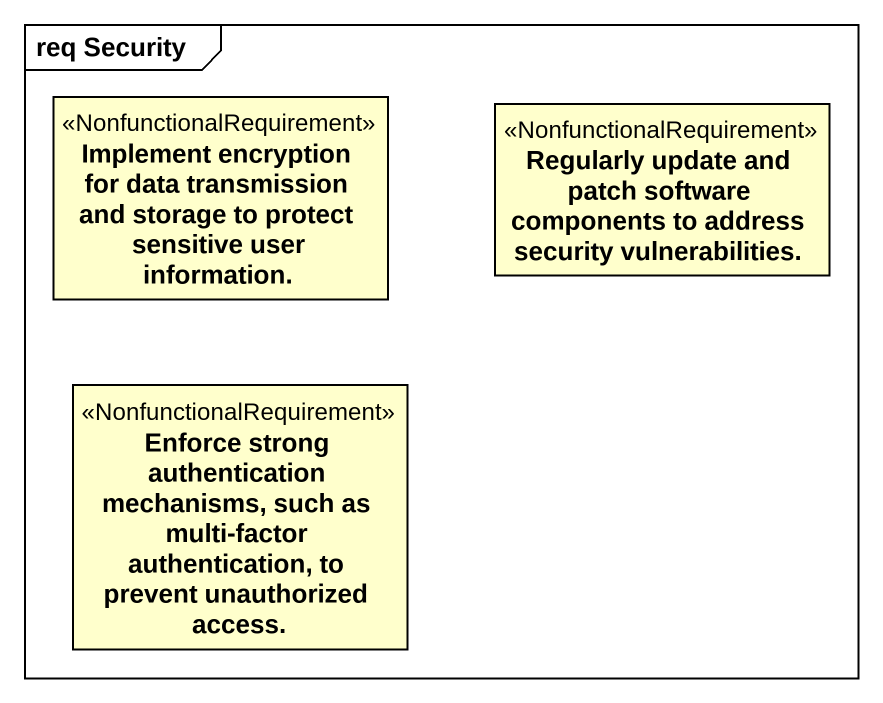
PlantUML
@startuml
mainframe req Security
hide circle
hide empty members
class "Implement encryption for data transmission and storage to protect sensitive user information." as Implement_encryption_for <<NonfunctionalRequirement>>
class "Regularly update and patch software components to address security vulnerabilities." as Regularly_update_and_patch <<NonfunctionalRequirement>>
class "Enforce strong authentication mechanisms, such as multi-factor authentication, to prevent unauthorized access." as Enforce_strong <<NonfunctionalRequirement>>
@enduml
